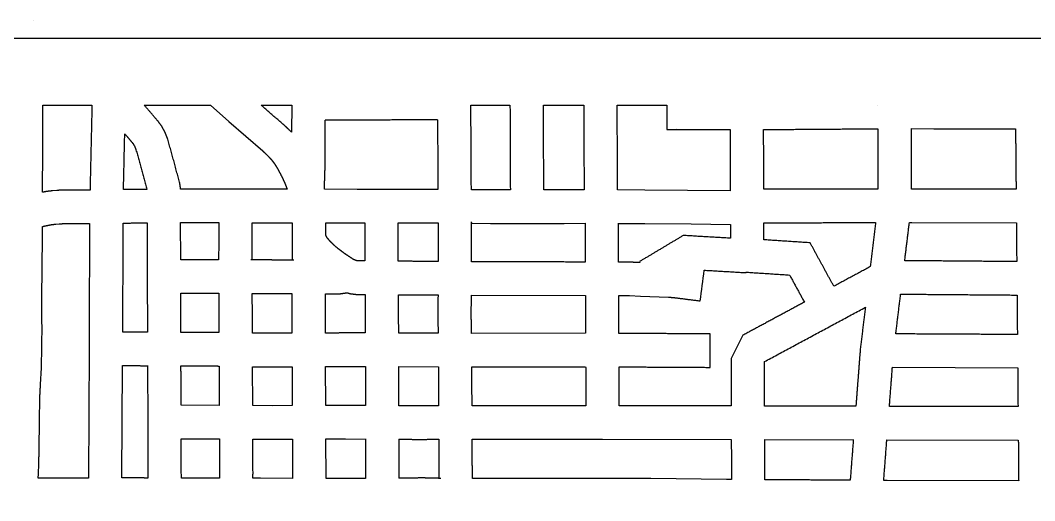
# Model space of a CAD drawing. Header units: millimetres. Extents: x 221 to 753, y -299 to -80.
# Drawn here: x 615 to 706, y -123 to -79.9 of the extents above; entities that cross this region are included whole.
import ezdxf

# ---------------------------------------------------------------- set-up
doc = ezdxf.new("R2010")
doc.units = ezdxf.units.MM
doc.layers.add('Laser$Cut', color=1, linetype='Continuous', true_color=0xff0000)
doc.layers.add('Laser$Outline', color=3, linetype='Continuous', true_color=0x00ff00)

msp = doc.modelspace()

# ---------------------------------------------------------------- linework, layer by layer
at = {"layer": 'Laser$Cut'}
for p, q in [((617.051, -88.437), (617.055, -87.562)), ((632.075, -87.562), (633.723, -89.014)), ((639.358, -87.562), (639.349, -89.984)), ((655.431, -88.576), (655.423, -87.562)), ((617.04, -89.939), (617.048, -88.894)), ((617.048, -88.894), (617.051, -88.437)), ((633.723, -89.014), (636.762, -91.655)), ((642.347, -90.418), (642.353, -88.909)), ((652.433, -88.859), (652.445, -90.365)), ((655.445, -90.346), (655.431, -88.576)), ((617.031, -91.027), (617.04, -89.939)), ((639.299, -89.934), (639.167, -89.802)), ((639.347, -89.983), (639.299, -89.934)), ((678.661, -89.738), (678.674, -91.147)), ((681.686, -92.5), (681.661, -89.739)), ((694.918, -89.657), (696.938, -89.66)), ((696.938, -89.66), (704.262, -89.671)), ((642.347, -93.291), (642.347, -90.418)), ((652.445, -90.365), (652.451, -91.863)), ((655.453, -92.361), (655.445, -90.346)), ((617.013, -95.365), (617.029, -91.549)), ((617.029, -91.549), (617.031, -91.027)), ((652.451, -91.863), (652.453, -92.378)), ((678.674, -91.147), (678.686, -92.516)), ((652.453, -92.378), (652.461, -94.391)), ((655.461, -94.376), (655.453, -92.361)), ((678.686, -92.516), (678.688, -95.239)), ((681.688, -94.644), (681.686, -92.5)), ((652.461, -94.391), (652.466, -95.105)), ((655.466, -95.136), (655.461, -94.376)), ((618.284, -95.204), (617.906, -95.234)), ((618.436, -95.192), (618.284, -95.204)), ((621.273, -95.162), (621.27, -95.162)), ((630.597, -95.077), (629.397, -95.079)), ((631.045, -95.076), (630.597, -95.077)), ((634.329, -95.098), (631.045, -95.076)), ((634.749, -95.098), (634.329, -95.098)), ((638.959, -95.098), (634.749, -95.098)), ((645.234, -95.101), (642.287, -95.091)), ((647.409, -95.109), (645.234, -95.101)), ((650.206, -95.107), (647.409, -95.109)), ((652.466, -95.105), (652.466, -95.106)), ((655.466, -95.138), (655.466, -95.136)), ((655.59, -95.139), (655.466, -95.138)), ((658.827, -95.158), (657.186, -95.159)), ((658.963, -95.158), (658.827, -95.158)), ((663.793, -95.15), (661.963, -95.154)), ((665.576, -95.145), (663.793, -95.15)), ((671.035, -95.163), (668.576, -95.15)), ((678.688, -95.239), (671.035, -95.163)), ((681.688, -95.092), (681.688, -94.644)), ((687.921, -95.089), (681.688, -95.092)), ((691.916, -95.088), (687.921, -95.089)), ((691.919, -95.088), (691.916, -95.088)), ((694.925, -95.089), (694.919, -95.089)), ((618.202, -98.22), (618.518, -98.195)), ((618.518, -98.195), (618.627, -98.187)), ((621.242, -98.16), (621.203, -107.864)), ((621.24, -98.163), (621.242, -98.163)), ((624.237, -99.484), (624.243, -98.129)), ((626.402, -98.096), (626.408, -102.92)), ((629.401, -98.079), (631.038, -98.076)), ((629.407, -101.414), (629.402, -98.079)), ((631.038, -98.076), (631.402, -98.078)), ((631.402, -98.078), (632.818, -98.088)), ((635.818, -98.098), (638.593, -98.098)), ((645.91, -98.099), (645.914, -100.796)), ((648.91, -98.108), (650.193, -98.107)), ((648.914, -100.784), (648.91, -98.108)), ((650.193, -98.107), (652.478, -98.105)), ((655.478, -98.137), (655.478, -98.014)), ((655.478, -98.138), (655.562, -98.139)), ((655.562, -98.139), (657.17, -98.158)), ((658.82, -98.158), (660.47, -98.158)), ((660.47, -98.158), (663.792, -98.15)), ((663.792, -98.15), (665.663, -98.145)), ((665.663, -98.145), (665.663, -98.145)), ((668.663, -98.15), (671.011, -98.163)), ((668.663, -98.15), (668.663, -98.15)), ((671.011, -98.163), (675.164, -98.205)), ((675.164, -98.205), (678.69, -98.24)), ((694.742, -98.088), (694.963, -98.089)), ((694.963, -98.089), (704.337, -98.096)), ((617.002, -99.394), (617.006, -98.837)), ((617.006, -98.559), (617.006, -98.435)), ((617.006, -98.731), (617.006, -98.559)), ((617.006, -98.837), (617.006, -98.731)), ((616.963, -104.862), (617.002, -99.394)), ((624.203, -107.911), (624.237, -99.484)), ((645.914, -100.796), (645.919, -101.527)), ((648.919, -101.548), (648.914, -100.784)), ((629.554, -101.414), (629.407, -101.414)), ((631.064, -101.411), (629.554, -101.414)), ((632.239, -101.417), (631.064, -101.411)), ((632.807, -101.42), (632.239, -101.417)), ((652.487, -101.575), (652.487, -101.575)), ((665.676, -101.621), (665.671, -101.621)), ((668.676, -101.63), (668.676, -101.628)), ((668.676, -101.63), (668.676, -101.63)), ((626.408, -102.92), (626.422, -107.917)), ((629.413, -104.414), (631.059, -104.411)), ((629.422, -107.929), (629.413, -104.414)), ((631.059, -104.411), (632.048, -104.416)), ((632.048, -104.416), (632.817, -104.42)), ((635.813, -104.433), (639.379, -104.444)), ((642.379, -104.464), (643.167, -104.471)), ((643.167, -104.471), (643.627, -104.475)), ((645.934, -104.527), (645.944, -106.432)), ((648.934, -104.548), (652.479, -104.575)), ((648.944, -106.417), (648.934, -104.548)), ((655.479, -104.603), (665.688, -104.621)), ((616.964, -105.412), (616.963, -104.862)), ((616.964, -105.507), (616.964, -105.412)), ((616.965, -105.751), (616.964, -105.507)), ((668.688, -104.63), (669.633, -104.634)), ((669.633, -104.634), (670.639, -104.677)), ((670.639, -104.677), (673.146, -104.764)), ((616.966, -105.783), (616.965, -105.751)), ((616.968, -106.675), (616.966, -105.783)), ((635.834, -108.009), (635.838, -106.386)), ((648.95, -107.989), (648.944, -106.417)), ((616.971, -107.739), (616.968, -106.675)), ((645.944, -106.432), (645.95, -107.983)), ((616.965, -108.692), (616.971, -107.739)), ((621.203, -107.864), (621.197, -109.401)), ((629.423, -107.93), (629.422, -107.93)), ((631.105, -107.941), (629.423, -107.93)), ((632.784, -107.945), (631.105, -107.941)), ((632.834, -107.945), (632.834, -107.946)), ((639.385, -108.011), (639.385, -108.014)), ((642.385, -107.999), (642.385, -107.997)), ((652.488, -108.011), (648.95, -107.993)), ((648.95, -107.993), (648.95, -107.993)), ((665.703, -108.014), (655.489, -108.018)), ((704.426, -108.123), (704.426, -108.123)), ((616.96, -109.702), (616.965, -108.692)), ((616.937, -110.588), (616.96, -109.702)), ((621.197, -109.401), (621.134, -120.999)), ((616.919, -111.197), (616.934, -110.689)), ((616.934, -110.689), (616.937, -110.588)), ((624.135, -120.985), (624.189, -110.911)), ((626.429, -110.917), (626.431, -110.917)), ((626.431, -110.914), (626.445, -115.972)), ((629.431, -110.93), (629.436, -110.93)), ((629.436, -110.93), (631.092, -110.941)), ((631.092, -110.941), (632.721, -110.944)), ((616.876, -111.902), (616.882, -111.805)), ((616.882, -111.805), (616.9, -111.516)), ((616.9, -111.516), (616.919, -111.197)), ((635.864, -114.493), (635.841, -111.009)), ((642.407, -114.485), (642.396, -110.999)), ((645.961, -110.983), (645.974, -114.493)), ((648.961, -110.993), (652.521, -111.011)), ((648.961, -110.993), (648.961, -110.993)), ((655.525, -112.734), (655.521, -111.014)), ((655.521, -111.018), (665.717, -111.014)), ((693.223, -111.064), (704.453, -111.124)), ((616.824, -112.837), (616.828, -112.784)), ((616.828, -112.775), (616.876, -111.902)), ((655.528, -114.294), (655.525, -112.734)), ((616.82, -112.919), (616.824, -112.837)), ((616.751, -115.651), (616.772, -114.05)), ((632.864, -114.48), (629.441, -114.472)), ((632.864, -114.477), (632.864, -114.48)), ((635.864, -114.494), (635.864, -114.493)), ((637.611, -114.505), (635.864, -114.494)), ((639.407, -114.494), (637.611, -114.505)), ((644.192, -114.486), (642.407, -114.485)), ((645.974, -114.494), (644.192, -114.486)), ((648.974, -114.513), (648.974, -114.513)), ((650.771, -114.528), (648.974, -114.513)), ((652.528, -114.513), (652.528, -114.515)), ((655.528, -114.51), (655.528, -114.294)), ((655.528, -114.512), (655.528, -114.51)), ((657.238, -114.521), (655.528, -114.512)), ((665.733, -114.518), (657.238, -114.521)), ((678.766, -114.531), (668.733, -114.519)), ((689.946, -114.556), (681.766, -114.537)), ((704.484, -114.59), (692.954, -114.563)), ((616.71, -118.625), (616.751, -115.651)), ((626.445, -115.972), (626.464, -120.99)), ((629.45, -117.472), (632.879, -117.48)), ((635.879, -117.494), (637.611, -117.505)), ((637.611, -117.505), (639.421, -117.494)), ((642.421, -117.485), (644.184, -117.486)), ((642.44, -121.022), (642.421, -117.485)), ((644.184, -117.486), (645.982, -117.494)), ((648.98, -117.513), (648.98, -117.513)), ((652.54, -117.515), (652.548, -118.818)), ((655.54, -117.512), (657.231, -117.521)), ((657.231, -117.521), (667.239, -117.517)), ((667.239, -117.517), (678.777, -117.531)), ((678.777, -117.531), (678.783, -119.294)), ((681.783, -119.281), (681.777, -117.537)), ((681.777, -117.537), (689.716, -117.556)), ((692.724, -117.563), (704.511, -117.59)), ((652.548, -118.818), (652.562, -121.026)), ((616.649, -120.622), (616.684, -119.72)), ((678.783, -119.294), (678.793, -121.117)), ((681.794, -121.141), (681.783, -119.281)), ((616.634, -120.991), (616.649, -120.622)), ((617.587, -121.003), (616.634, -120.991)), ((618.709, -121.011), (617.587, -121.003)), ((619.389, -121.009), (618.709, -121.011)), ((620.068, -121.007), (619.389, -121.009)), ((621.062, -120.999), (620.068, -121.007)), ((639.44, -121.021), (636.568, -121.01)), ((644.181, -121.023), (642.44, -121.025)), ((645.329, -121.026), (644.181, -121.023)), ((645.975, -121.026), (645.329, -121.026)), ((650.656, -120.991), (650.637, -120.992)), ((650.675, -120.99), (650.656, -120.991)), ((658.281, -121.035), (655.562, -121.041)), ((655.562, -121.041), (655.562, -121.041)), ((662.804, -121.026), (658.281, -121.035)), ((670.443, -121.045), (662.804, -121.026)), ((671.561, -121.048), (670.443, -121.045)), ((678.358, -121.114), (671.561, -121.048)), ((678.793, -121.118), (678.358, -121.114)), ((689.436, -121.191), (688.051, -121.183)), ((692.743, -121.204), (692.444, -121.204)), ((704.543, -121.232), (692.743, -121.204))]:
    msp.add_line(p, q, dxfattribs=at)
msp.add_lwpolyline([(679.82, -108.185), (678.75, -110.273)], dxfattribs=at)
for points, degree in [([(616.191, -79.94), (616.191, -79.939), (616.191, -79.939)], 2), ([(616.191, -79.94), (616.191, -79.94), (616.191, -79.94)], 2), ([(617.055, -87.562), (619.251, -87.562), (621.448, -87.562)], 2), ([(621.448, -87.562), (621.361, -91.362), (621.273, -95.163)], 2), ([(627.385, -89.004), (626.764, -88.283), (626.144, -87.562)], 2), ([(626.144, -87.562), (629.109, -87.562), (632.075, -87.562)], 2), ([(638.78, -89.434), (637.702, -88.498), (636.625, -87.562)], 2), ([(636.625, -87.562), (637.991, -87.562), (639.358, -87.562)], 2), ([(655.423, -87.562), (657.177, -87.562), (658.931, -87.562)], 2), ([(658.931, -87.562), (658.947, -91.36), (658.963, -95.158)], 2), ([(661.963, -95.154), (661.947, -91.358), (661.931, -87.562)], 2), ([(661.931, -87.562), (663.738, -87.562), (665.546, -87.562)], 2), ([(665.546, -87.562), (665.561, -91.353), (665.576, -95.145)], 2), ([(668.576, -95.146), (668.561, -91.354), (668.546, -87.562)], 2), ([(668.546, -87.562), (670.765, -87.562), (672.983, -87.562)], 2), ([(672.983, -87.562), (672.989, -88.283), (672.994, -89.004), (672.999, -89.725)], 3), ([(691.919, -87.561), (691.919, -87.561), (691.919, -87.562)], 2), ([(627.69, -89.416), (627.537, -89.21), (627.385, -89.004)], 2), ([(652.433, -88.863), (647.393, -88.886), (642.353, -88.909)], 2), ([(617.034, -89.939), (617.037, -89.939), (617.04, -89.939)], 2), ([(628.008, -90.001), (627.849, -89.709), (627.69, -89.416)], 2), ([(628.245, -90.596), (628.126, -90.298), (628.008, -90.001)], 2), ([(639.167, -89.802), (638.974, -89.618), (638.78, -89.434)], 2), ([(639.349, -89.984), (639.348, -89.984), (639.347, -89.983)], 2), ([(672.999, -89.725), (673.408, -89.722), (673.817, -89.719)], 2), ([(673.817, -89.719), (673.976, -89.72), (674.134, -89.72)], 2), ([(674.134, -89.72), (676.4, -89.731), (678.665, -89.742)], 2), ([(681.661, -89.739), (686.79, -89.702), (691.919, -89.666)], 2), ([(691.919, -89.666), (691.919, -92.377), (691.919, -95.087)], 2), ([(694.919, -95.089), (694.919, -92.373), (694.919, -89.657)], 2), ([(704.262, -89.671), (704.286, -92.381), (704.31, -95.09)], 2), ([(624.275, -95.128), (624.332, -92.624), (624.39, -90.12)], 2), ([(624.387, -90.12), (624.714, -90.5), (625.04, -90.879)], 2), ([(625.04, -90.879), (625.097, -90.956), (625.155, -91.034)], 2), ([(629.305, -94.451), (628.775, -92.524), (628.245, -90.596)], 2), ([(625.155, -91.034), (625.221, -91.155), (625.287, -91.277)], 2), ([(625.287, -91.277), (625.342, -91.415), (625.397, -91.554)], 2), ([(625.397, -91.554), (625.882, -93.319), (626.367, -95.084)], 2), ([(636.762, -91.655), (636.917, -91.802), (637.072, -91.949)], 2), ([(637.072, -91.949), (637.219, -92.097), (637.366, -92.245)], 2), ([(637.366, -92.245), (637.479, -92.374), (637.592, -92.503)], 2), ([(637.592, -92.503), (637.67, -92.607), (637.748, -92.71)], 2), ([(637.748, -92.71), (637.838, -92.844), (637.928, -92.978)], 2), ([(637.928, -92.978), (638.043, -93.172), (638.158, -93.367)], 2), ([(638.158, -93.367), (638.333, -93.701), (638.507, -94.035)], 2), ([(642.335, -93.775), (642.341, -93.533), (642.347, -93.291)], 2), ([(629.393, -95.011), (629.349, -94.731), (629.305, -94.451)], 2), ([(638.507, -94.035), (638.615, -94.27), (638.723, -94.506)], 2), ([(638.723, -94.506), (638.841, -94.801), (638.958, -95.096)], 2), ([(642.287, -95.091), (642.311, -94.433), (642.335, -93.775)], 2), ([(617.366, -95.299), (617.19, -95.332), (617.013, -95.365)], 2), ([(617.906, -95.234), (617.636, -95.266), (617.366, -95.299)], 2), ([(618.988, -95.166), (618.712, -95.179), (618.436, -95.192)], 2), ([(621.27, -95.162), (620.129, -95.164), (618.988, -95.166)], 2), ([(626.37, -95.101), (625.323, -95.115), (624.275, -95.128)], 2), ([(626.367, -95.084), (626.369, -95.092), (626.37, -95.1)], 2), ([(626.37, -95.1), (626.37, -95.101), (626.37, -95.101)], 2), ([(629.397, -95.075), (629.395, -95.043), (629.393, -95.011)], 2), ([(629.398, -95.079), (629.398, -95.077), (629.397, -95.075)], 2), ([(638.958, -95.096), (638.959, -95.097), (638.959, -95.098)], 2), ([(652.464, -95.106), (651.335, -95.106), (650.206, -95.107)], 2), ([(652.466, -95.106), (652.465, -95.106), (652.464, -95.106)], 2), ([(657.186, -95.159), (656.388, -95.149), (655.59, -95.139)], 2), ([(665.576, -95.145), (665.576, -95.145), (665.576, -95.145)], 2), ([(668.576, -95.15), (668.576, -95.148), (668.576, -95.146)], 2), ([(691.919, -95.087), (691.919, -95.087), (691.919, -95.088)], 2), ([(694.919, -95.089), (694.919, -95.089), (694.919, -95.089)], 2), ([(704.31, -95.096), (699.617, -95.092), (694.925, -95.089)], 2), ([(704.31, -95.09), (704.31, -95.093), (704.31, -95.096)], 2), ([(617.824, -98.265), (618.013, -98.243), (618.202, -98.22)], 2), ([(618.627, -98.187), (618.846, -98.176), (619.064, -98.166)], 2), ([(619.064, -98.166), (620.152, -98.164), (621.24, -98.163)], 2), ([(624.243, -98.129), (625.323, -98.115), (626.403, -98.101)], 2), ([(632.818, -98.088), (632.813, -99.754), (632.807, -101.42)], 2), ([(635.807, -101.433), (635.813, -99.765), (635.818, -98.097)], 2), ([(638.593, -98.098), (639.001, -98.098), (639.409, -98.098)], 2), ([(639.409, -98.098), (639.411, -98.829), (639.413, -99.561)], 2), ([(642.411, -99.201), (642.41, -98.647), (642.408, -98.092)], 2), ([(642.408, -98.092), (644.159, -98.098), (645.91, -98.104)], 2), ([(652.478, -98.105), (652.483, -99.84), (652.487, -101.576)], 2), ([(655.487, -101.6), (655.483, -99.869), (655.478, -98.137)], 2), ([(657.17, -98.158), (657.995, -98.158), (658.82, -98.158)], 2), ([(665.663, -98.145), (665.663, -98.147), (665.663, -98.149)], 2), ([(665.663, -98.149), (665.669, -99.885), (665.676, -101.621)], 2), ([(668.676, -101.628), (668.669, -99.887), (668.663, -98.147)], 2), ([(681.69, -98.092), (686.705, -98.09), (691.72, -98.088)], 2), ([(681.691, -99.626), (681.691, -98.859), (681.69, -98.092)], 2), ([(691.719, -98.092), (691.479, -100.064), (691.239, -102.035)], 2), ([(691.72, -98.088), (691.719, -98.09), (691.719, -98.092)], 2), ([(694.326, -101.501), (694.534, -99.795), (694.742, -98.088)], 2), ([(704.337, -98.093), (704.352, -99.835), (704.368, -101.578)], 2), ([(617.006, -98.435), (617.037, -98.427), (617.068, -98.418)], 2), ([(617.068, -98.418), (617.225, -98.383), (617.383, -98.348)], 2), ([(617.383, -98.348), (617.603, -98.307), (617.824, -98.265)], 2), ([(678.69, -98.24), (678.691, -98.862), (678.691, -99.485)], 2), ([(639.413, -99.561), (639.402, -100.503), (639.392, -101.444)], 2), ([(642.546, -99.462), (642.478, -99.33), (642.41, -99.197)], 2), ([(642.874, -99.834), (642.71, -99.648), (642.546, -99.462)], 2), ([(643.338, -100.276), (643.106, -100.055), (642.874, -99.834)], 2), ([(674.467, -99.239), (672.506, -100.412), (670.545, -101.584)], 2), ([(678.691, -99.485), (676.579, -99.362), (674.467, -99.239)], 2), ([(678.691, -99.485), (678.691, -99.485), (678.691, -99.485)], 2), ([(685.845, -99.898), (683.768, -99.762), (681.691, -99.626)], 2), ([(687.97, -103.795), (686.908, -101.847), (685.845, -99.898)], 2), ([(644.102, -100.86), (643.72, -100.568), (643.338, -100.276)], 2), ([(644.928, -101.407), (644.515, -101.134), (644.102, -100.86)], 2), ([(635.807, -101.433), (635.745, -101.432), (635.683, -101.432)], 2), ([(636.743, -101.436), (636.275, -101.434), (635.807, -101.433)], 2), ([(637.803, -101.439), (637.273, -101.437), (636.743, -101.436)], 2), ([(639.392, -101.444), (638.597, -101.442), (637.803, -101.439)], 2), ([(639.43, -101.445), (639.411, -101.444), (639.392, -101.444)], 2), ([(639.559, -101.445), (639.494, -101.445), (639.43, -101.445)], 2), ([(639.559, -101.445), (639.559, -101.445), (639.559, -101.445)], 2), ([(645.058, -101.459), (644.993, -101.433), (644.928, -101.407)], 2), ([(645.22, -101.509), (645.139, -101.484), (645.058, -101.459)], 2), ([(645.36, -101.526), (645.29, -101.517), (645.22, -101.509)], 2), ([(645.918, -101.527), (645.639, -101.526), (645.36, -101.526)], 2), ([(645.919, -101.527), (645.918, -101.527), (645.918, -101.527)], 2), ([(652.487, -101.575), (650.703, -101.562), (648.919, -101.548)], 2), ([(665.671, -101.621), (660.579, -101.612), (655.487, -101.603)], 2), ([(669.703, -101.635), (669.189, -101.632), (668.676, -101.63)], 2), ([(670.598, -101.673), (670.15, -101.654), (669.703, -101.635)], 2), ([(670.545, -101.584), (670.563, -101.614), (670.58, -101.643), (670.598, -101.673)], 3), ([(704.372, -101.582), (699.349, -101.542), (694.326, -101.501)], 2), ([(704.368, -101.578), (704.368, -101.58), (704.368, -101.582)], 2), ([(675.993, -105.108), (676.111, -104.19), (676.228, -103.272), (676.346, -102.353)], 3), ([(676.345, -102.354), (678.225, -102.463), (680.105, -102.573)], 2), ([(680.085, -102.527), (682.043, -102.656), (684.002, -102.784)], 2), ([(680.105, -102.573), (680.106, -102.558), (680.107, -102.544), (680.108, -102.529)], 3), ([(684.002, -102.784), (684.664, -103.999), (685.327, -105.214)], 2), ([(691.239, -102.035), (689.605, -102.916), (687.97, -103.796)], 2), ([(632.817, -104.42), (632.828, -105.409), (632.838, -106.398)], 2), ([(635.838, -106.386), (635.828, -105.409), (635.818, -104.433)], 2), ([(639.379, -104.444), (639.382, -106.228), (639.385, -108.011)], 2), ([(642.385, -107.997), (642.382, -106.23), (642.379, -104.462)], 2), ([(643.627, -104.475), (643.979, -104.425), (644.331, -104.374)], 2), ([(644.331, -104.374), (644.462, -104.415), (644.593, -104.455)], 2), ([(644.593, -104.455), (644.885, -104.49), (645.178, -104.525)], 2), ([(645.178, -104.525), (645.555, -104.526), (645.933, -104.527)], 2), ([(645.933, -104.527), (645.933, -104.527), (645.934, -104.527)], 2), ([(652.479, -104.575), (652.467, -105.438), (652.455, -106.301)], 2), ([(655.456, -106.292), (655.467, -105.446), (655.479, -104.6)], 2), ([(687.97, -103.796), (687.97, -103.796), (687.97, -103.795)], 2), ([(693.527, -108.065), (693.744, -106.282), (693.961, -104.499)], 2), ([(693.961, -104.499), (699.178, -104.54), (704.395, -104.582)], 2), ([(704.395, -104.58), (704.41, -106.352), (704.426, -108.123)], 2), ([(665.688, -104.619), (665.696, -106.316), (665.703, -108.012)], 2), ([(668.703, -108.021), (668.696, -106.325), (668.688, -104.629)], 2), ([(673.146, -104.764), (673.466, -104.795), (673.785, -104.826)], 2), ([(673.785, -104.826), (674.889, -104.967), (675.993, -105.108)], 2), ([(685.329, -105.218), (682.574, -106.702), (679.82, -108.185)], 2), ([(685.327, -105.214), (685.328, -105.216), (685.329, -105.218)], 2), ([(632.838, -106.398), (632.836, -107.172), (632.834, -107.945)], 2), ([(652.455, -106.301), (652.472, -107.156), (652.488, -108.01)], 2), ([(655.488, -107.956), (655.472, -107.124), (655.456, -106.292)], 2), ([(681.751, -110.552), (686.273, -108.117), (690.795, -105.682)], 2), ([(690.795, -105.682), (690.568, -107.545), (690.341, -109.408)], 2), ([(626.422, -107.917), (625.313, -107.914), (624.203, -107.911)], 2), ([(629.422, -107.93), (629.422, -107.929), (629.422, -107.929)], 2), ([(632.832, -107.946), (632.808, -107.945), (632.784, -107.945)], 2), ([(632.834, -107.946), (632.833, -107.946), (632.832, -107.946)], 2), ([(639.385, -108.014), (637.61, -108.011), (635.834, -108.009)], 2), ([(644.164, -107.979), (643.274, -107.989), (642.385, -107.999)], 2), ([(645.95, -107.983), (645.057, -107.981), (644.164, -107.979)], 2), ([(648.95, -107.993), (648.95, -107.991), (648.95, -107.989)], 2), ([(652.488, -108.01), (652.488, -108.011), (652.488, -108.011)], 2), ([(655.489, -108.018), (655.489, -107.987), (655.488, -107.956)], 2), ([(665.703, -108.012), (665.703, -108.013), (665.703, -108.014)], 2), ([(676.889, -108.067), (672.796, -108.044), (668.703, -108.021)], 2), ([(676.872, -111.067), (676.878, -110.067), (676.883, -109.067), (676.889, -108.067)], 3), ([(704.426, -108.123), (698.975, -108.094), (693.525, -108.066)], 2), ([(693.526, -108.066), (693.527, -108.066), (693.527, -108.065)], 2), ([(704.426, -108.123), (704.426, -108.123), (704.426, -108.123)], 2), ([(690.341, -109.408), (690.143, -111.98), (689.946, -114.551)], 2), ([(624.189, -110.911), (625.309, -110.914), (626.429, -110.917)], 2), ([(629.441, -114.472), (629.436, -112.698), (629.431, -110.925)], 2), ([(632.721, -110.944), (632.781, -110.947), (632.84, -110.949)], 2), ([(632.84, -110.949), (632.852, -112.713), (632.864, -114.477)], 2), ([(678.75, -110.273), (678.758, -112.402), (678.766, -114.53)], 2), ([(681.766, -114.532), (681.759, -112.542), (681.751, -110.552)], 2), ([(635.841, -111.009), (637.618, -111.011), (639.396, -111.014)], 2), ([(639.396, -111.013), (639.402, -112.753), (639.407, -114.494)], 2), ([(642.396, -110.999), (643.287, -110.989), (644.178, -110.979)], 2), ([(644.178, -110.979), (645.069, -110.981), (645.961, -110.983)], 2), ([(648.974, -114.513), (648.968, -112.752), (648.961, -110.99)], 2), ([(652.521, -111.006), (652.521, -111.199), (652.522, -111.392)], 2), ([(652.522, -111.392), (652.525, -112.953), (652.528, -114.513)], 2), ([(665.717, -111.013), (665.725, -112.765), (665.733, -114.516)], 2), ([(668.717, -111.021), (672.795, -111.044), (676.872, -111.067)], 2), ([(668.733, -114.519), (668.725, -112.77), (668.717, -111.021)], 2), ([(692.954, -114.562), (693.088, -112.814), (693.222, -111.065)], 2), ([(693.222, -111.064), (693.222, -111.064), (693.223, -111.064)], 2), ([(693.222, -111.065), (693.222, -111.065), (693.223, -111.064)], 2), ([(704.453, -111.12), (704.468, -112.855), (704.484, -114.59)], 2), ([(616.781, -113.759), (616.782, -113.697), (616.784, -113.634)], 2), ([(616.784, -113.634), (616.79, -113.489), (616.796, -113.344)], 2), ([(616.796, -113.344), (616.798, -113.295), (616.801, -113.247)], 2), ([(616.801, -113.247), (616.81, -113.083), (616.82, -112.919)], 2), ([(616.772, -114.05), (616.776, -113.905), (616.781, -113.759)], 2), ([(652.528, -114.515), (651.65, -114.521), (650.771, -114.528)], 2), ([(665.733, -114.516), (665.733, -114.517), (665.733, -114.518)], 2), ([(678.766, -114.53), (678.766, -114.531), (678.766, -114.531)], 2), ([(681.766, -114.537), (681.766, -114.534), (681.766, -114.532)], 2), ([(692.954, -114.563), (692.954, -114.563), (692.954, -114.562)], 2), ([(629.464, -121.01), (629.457, -119.24), (629.45, -117.471)], 2), ([(632.879, -117.477), (632.884, -119.033), (632.889, -120.589)], 2), ([(635.889, -120.618), (635.884, -119.056), (635.879, -117.494)], 2), ([(639.421, -117.494), (639.431, -119.255), (639.44, -121.016)], 2), ([(645.98, -117.49), (645.98, -119.258), (645.98, -121.026)], 2), ([(648.977, -117.513), (649.873, -117.52), (650.77, -117.528)], 2), ([(648.98, -121.011), (648.98, -119.262), (648.98, -117.513)], 2), ([(650.77, -117.528), (651.655, -117.521), (652.54, -117.515)], 2), ([(655.555, -119.867), (655.548, -118.689), (655.54, -117.511)], 2), ([(689.716, -117.551), (689.576, -119.371), (689.436, -121.191)], 2), ([(692.444, -121.204), (692.584, -119.383), (692.724, -117.563)], 2), ([(704.511, -117.588), (704.527, -119.409), (704.543, -121.23)], 2), ([(616.684, -119.72), (616.692, -119.392), (616.7, -119.063)], 2), ([(616.7, -119.063), (616.705, -118.844), (616.71, -118.625)], 2), ([(655.562, -121.038), (655.559, -120.452), (655.555, -119.867)], 2), ([(632.889, -120.589), (632.884, -120.802), (632.879, -121.016)], 2), ([(635.88, -121.01), (635.884, -120.814), (635.889, -120.618)], 2), ([(621.134, -120.999), (621.098, -120.999), (621.062, -120.999)], 2), ([(625.679, -120.989), (624.907, -120.987), (624.135, -120.985)], 2), ([(624.294, -120.986), (624.294, -120.985), (624.294, -120.985)], 2), ([(626.464, -120.991), (626.071, -120.99), (625.679, -120.989)], 2), ([(626.464, -120.99), (626.464, -120.99), (626.464, -120.991)], 2), ([(631.053, -121.003), (630.258, -121.007), (629.464, -121.011)], 2), ([(629.464, -121.011), (629.464, -121.01), (629.464, -121.01)], 2), ([(632.879, -121.016), (631.966, -121.009), (631.053, -121.003)], 2), ([(635.88, -121.015), (635.88, -121.013), (635.88, -121.01)], 2), ([(636.568, -121.01), (636.224, -121.012), (635.88, -121.015)], 2), ([(639.44, -121.016), (639.44, -121.018), (639.44, -121.021)], 2), ([(642.44, -121.025), (642.44, -121.024), (642.44, -121.022)], 2), ([(645.98, -121.026), (645.977, -121.026), (645.975, -121.026)], 2), ([(650.599, -120.994), (649.788, -121.002), (648.977, -121.011)], 2), ([(648.98, -121.011), (648.98, -121.011), (648.98, -121.011)], 2), ([(650.618, -120.993), (650.609, -120.993), (650.599, -120.994)], 2), ([(650.713, -120.988), (650.703, -120.989), (650.694, -120.989)], 2), ([(652.315, -120.993), (651.514, -120.991), (650.713, -120.988)], 2), ([(652.669, -121.041), (652.492, -121.017), (652.315, -120.993)], 2), ([(652.562, -121.026), (652.562, -121.026), (652.562, -121.026)], 2), ([(652.74, -121.041), (652.705, -121.041), (652.669, -121.041)], 2), ([(655.562, -121.041), (655.562, -121.039), (655.562, -121.038)], 2), ([(678.793, -121.117), (678.793, -121.118), (678.793, -121.118)], 2), ([(681.794, -121.146), (681.794, -121.143), (681.794, -121.141)], 2), ([(688.051, -121.183), (684.922, -121.164), (681.794, -121.146)], 2), ([(689.436, -121.191), (689.436, -121.191), (689.436, -121.191)], 2), ([(704.543, -121.23), (704.543, -121.231), (704.543, -121.232)], 2)]:
    msp.add_open_spline(points, degree=degree, dxfattribs=at)
at = {"layer": 'Laser$Outline'}
msp.add_lwpolyline([(752.791, -81.562), (220.791, -81.562), (220.791, -298.762), (752.791, -298.762)], close=True, dxfattribs=at)

doc.saveas('drawing.dxf')
